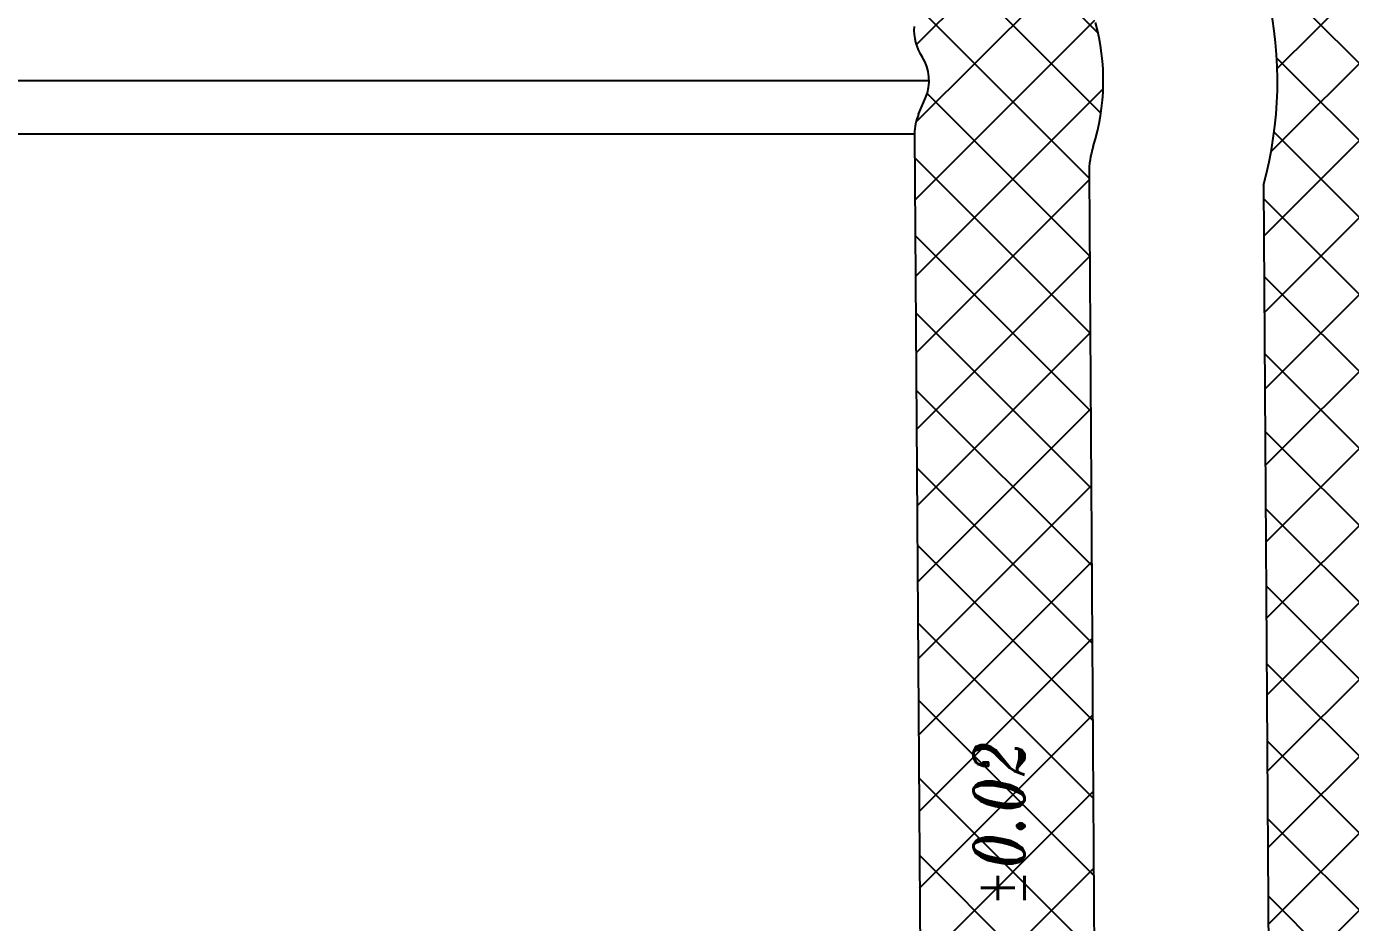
# Model space of a CAD drawing. Extents: x 5 to 829, y 5 to 582.
# Drawn here: x 353.8 to 399.41, y 360.61 to 391.48 of the extents above; entities that cross this region are included whole.
import ezdxf

# ---------------------------------------------------------------- set-up
doc = ezdxf.new("R2010")
doc.units = 0
doc.header["$LTSCALE"] = 7
doc.header["$MEASUREMENT"] = 0
for name, color, linetype in [('DETAIL', 3, 'CONTINUOUS'), ('DIMENSIONS', 2, 'CONTINUOUS'), ('HATCH', 3, 'CONTINUOUS')]:
    doc.layers.add(name, color=color, linetype=linetype)
doc.layers.add('OUTLINE', color=7, linetype='CONTINUOUS', lineweight=25)
doc.styles.add('ITALICT', font='ITALICT.shx', dxfattribs={"width": 0.8, "height": 3})
pattern_1 = [(45, (39.085, 223.1485), (-1.325825, 1.325825), []), (135, (39.085, 223.1485), (-1.325825, -1.325825), [])]

msp = doc.modelspace()

# ---------------------------------------------------------------- hatches: boundary and pattern name
at = {"layer": 'HATCH'}
h = msp.add_hatch(dxfattribs=at)
h.set_pattern_fill('ANSI37', color=256, scale=15)
h.set_pattern_definition(pattern_1)
h.paths.add_polyline_path([(392.8411, 410.1168), (392.8411, 411.6168, 0.1943985), (388.069, 423.4268), (382.0202, 429.6898, -0.1617445), (379.2931, 435.3743), (373.9168, 477.6168), (367.8684, 477.6168), (373.3411, 434.6168, 0.1617445), (377.7044, 425.5215), (383.7533, 419.2586, -0.1943985), (386.8411, 411.6168), (386.8411, 410.1168, -0.061275), (385.2014, 396.7872, 0.0447876), (384.3711, 391.4828, 0.1629163), (384.6456, 390.4391, -0.2515253), (384.7695, 389.0252), (384.5289, 388.4645, 0.103378), (384.3911, 387.7828), (384.6471, 349.1077), (390.6473, 349.1077), (390.4002, 386.4238, -0.0785664), (390.5404, 387.3503, 0.1454108), (390.6182, 391.6216, -0.1027628), (390.538, 392.8392, -0.0264497), (391.0225, 395.333, 0.061275)])
h.paths.add_polyline_path([(388.6098, 361.2152), (388.6098, 368.5568), (385.9848, 368.5568), (385.9848, 361.2152)], flags=24)
h.paths.add_polyline_path([(389.5141, 352.8904), (389.5141, 360.9976), (385.7641, 360.9976), (385.7641, 352.8904)], flags=24)
h = msp.add_hatch(dxfattribs=at)
h.set_pattern_fill('ANSI37', color=256, scale=15)
h.set_pattern_definition(pattern_1)
h.paths.add_polyline_path([(405.3411, 260.5668), (405.3411, 477.6168), (379.9652, 477.6168), (385.2451, 436.1318, 0.1617445), (386.3359, 433.858), (392.3848, 427.5951, -0.1943985), (398.8411, 411.6168), (398.8411, 410.1168, -0.061275), (396.8436, 393.8789, 0.0186864), (396.5662, 392.5607, -0.1230008), (396.403, 386.0196), (397.0793, 283.8709, -0.1150579), (397.4494, 277.7501), (398.0287, 275.5022, -0.0631361), (399.0411, 267.5168), (399.0411, 260.5668)])
h.paths.add_polyline_path([(402.3035, 361.0756), (399.3868, 361.0756), (399.3868, 368.6985), (402.3035, 368.6985)], flags=24)
h.paths.add_polyline_path([(403.2704, 352.6791), (399.1037, 352.6791), (399.1037, 361.1999), (403.2704, 361.1999)], flags=24)

# ---------------------------------------------------------------- linework, layer by layer
at = {"layer": 'DETAIL'}
for p, q in [((352.3411, 389.6168), (384.8911, 389.6168)), ((352.3411, 387.7828), (384.3911, 387.7828))]:
    msp.add_line(p, q, dxfattribs=at)
at = {"layer": 'OUTLINE'}
for p, q in [((384.5289, 388.4645), (384.7695, 389.0252)), ((384.3911, 387.7828), (385.0911, 282.0428)), ((390.4002, 386.4238), (391.0824, 283.3766)), ((396.403, 386.0196), (397.0793, 283.8709))]:
    msp.add_line(p, q, dxfattribs=at)
for centre, radius, start, end in [((383.3911, 389.6168), 13.5, 344.5465, 12.59532), ((386.0674, 391.3711), 1.7, 176.23206, 213.24454), ((383.3911, 389.6168), 7.5, 342.41011, 15.50387), ((383.3911, 389.6168), 1.5, 336.77067, 33.24454), ((386.0911, 387.794), 1.7, 156.77067, 180.37929), ((393.4002, 386.4437), 3, 162.41011, 180.37929)]:
    msp.add_arc(centre, radius, start, end, dxfattribs=at)

# ---------------------------------------------------------------- texts
at = {"layer": 'DIMENSIONS', "style": 'ITALICT', "width": 0.8}
msp.add_text(' %%p0.02', height=1.75, rotation=90, dxfattribs=at).set_placement((388.1723, 360.186))

doc.saveas('drawing.dxf')
